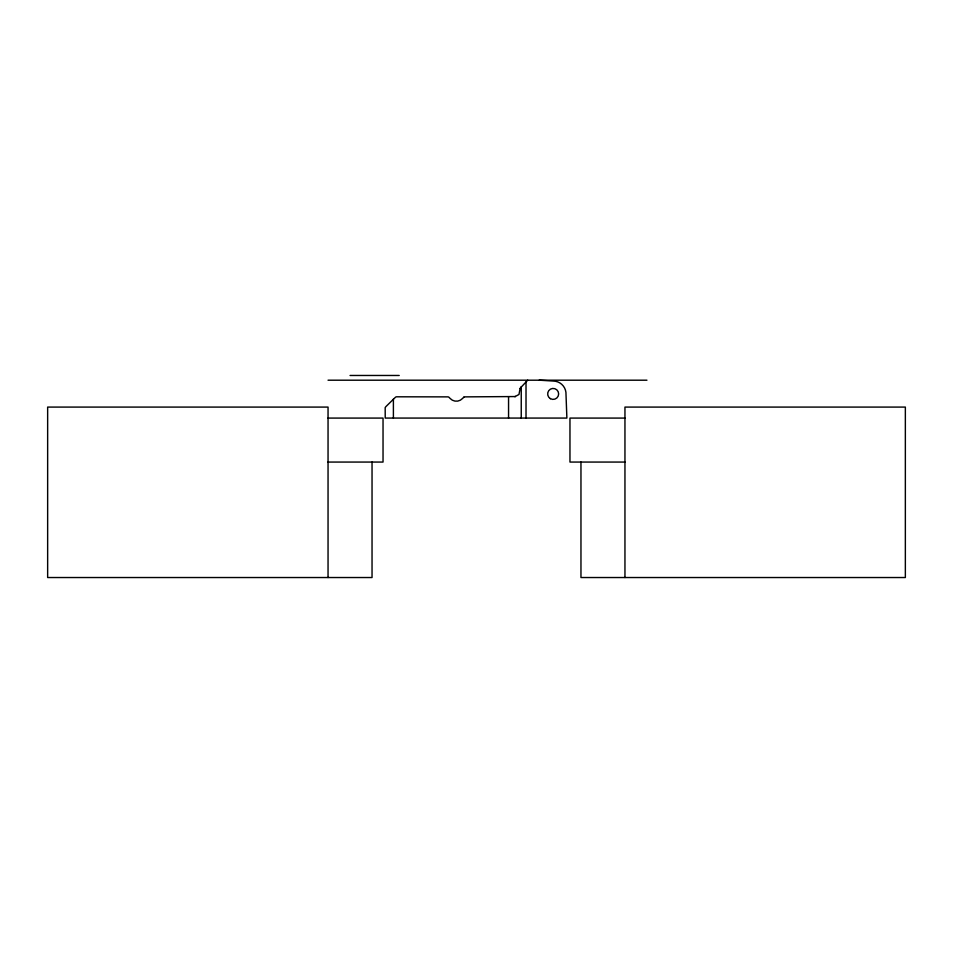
<?xml version="1.0" encoding="UTF-8"?>
<svg xmlns="http://www.w3.org/2000/svg" width="953" height="953" viewBox="0 0 953 953"><rect width="100%" height="100%" fill="white"/><g stroke="black" fill="none" stroke-linecap="round" stroke-linejoin="round"><path stroke-width="1.43" d="M520.028 388.824L518.992 394.459L515.251 396.508M527.724 380.176L520.028 388.371M463.801 397.234L462.539 398.473A8.386 8.386 0 0 1 450.138 398.473L449.101 397.401A3.085 3.085 0 0 0 448.113 396.877L396.484 396.805A3.455 3.455 0 0 0 395.507 397.21L386.287 406.24A6.004 6.004 0 0 0 385.179 407.646L385.215 418.069L566.88 418.069L565.927 392.326A12.866 12.866 0 0 0 553.145 381.045L539.195 380.176M350.049 375.47L399.212 375.47M328.046 380.199L646.944 380.199M328.046 418.081L383.035 418.081L383.035 462.062L328.046 462.062M624.954 418.081L569.965 418.081L569.965 462.062L624.954 462.062M624.954 577.53L624.954 407.086L905.35 407.086L905.35 577.53L580.961 577.53L580.961 462.062M526.02 381.879L526.02 418.069M521.243 386.644L521.243 418.069M508.557 396.674L508.557 418.069M393.398 399.128L393.398 418.069M372.039 462.062L372.039 577.53L47.65 577.53L47.65 407.086L328.046 407.086L328.046 577.53M463.563 397.401A3.085 3.085 0 0 1 464.564 396.877L514.823 396.555A11.043 8.017 18.3 0 0 515.311 396.4M515.287 396.603A11.043 8.208 19.8 0 1 514.858 396.662M550.405 398.676A5.504 5.504 0 0 0 558.649 393.923A5.504 5.504 0 0 0 550.405 389.158A5.504 5.504 0 0 0 550.405 398.676"/></g></svg>
